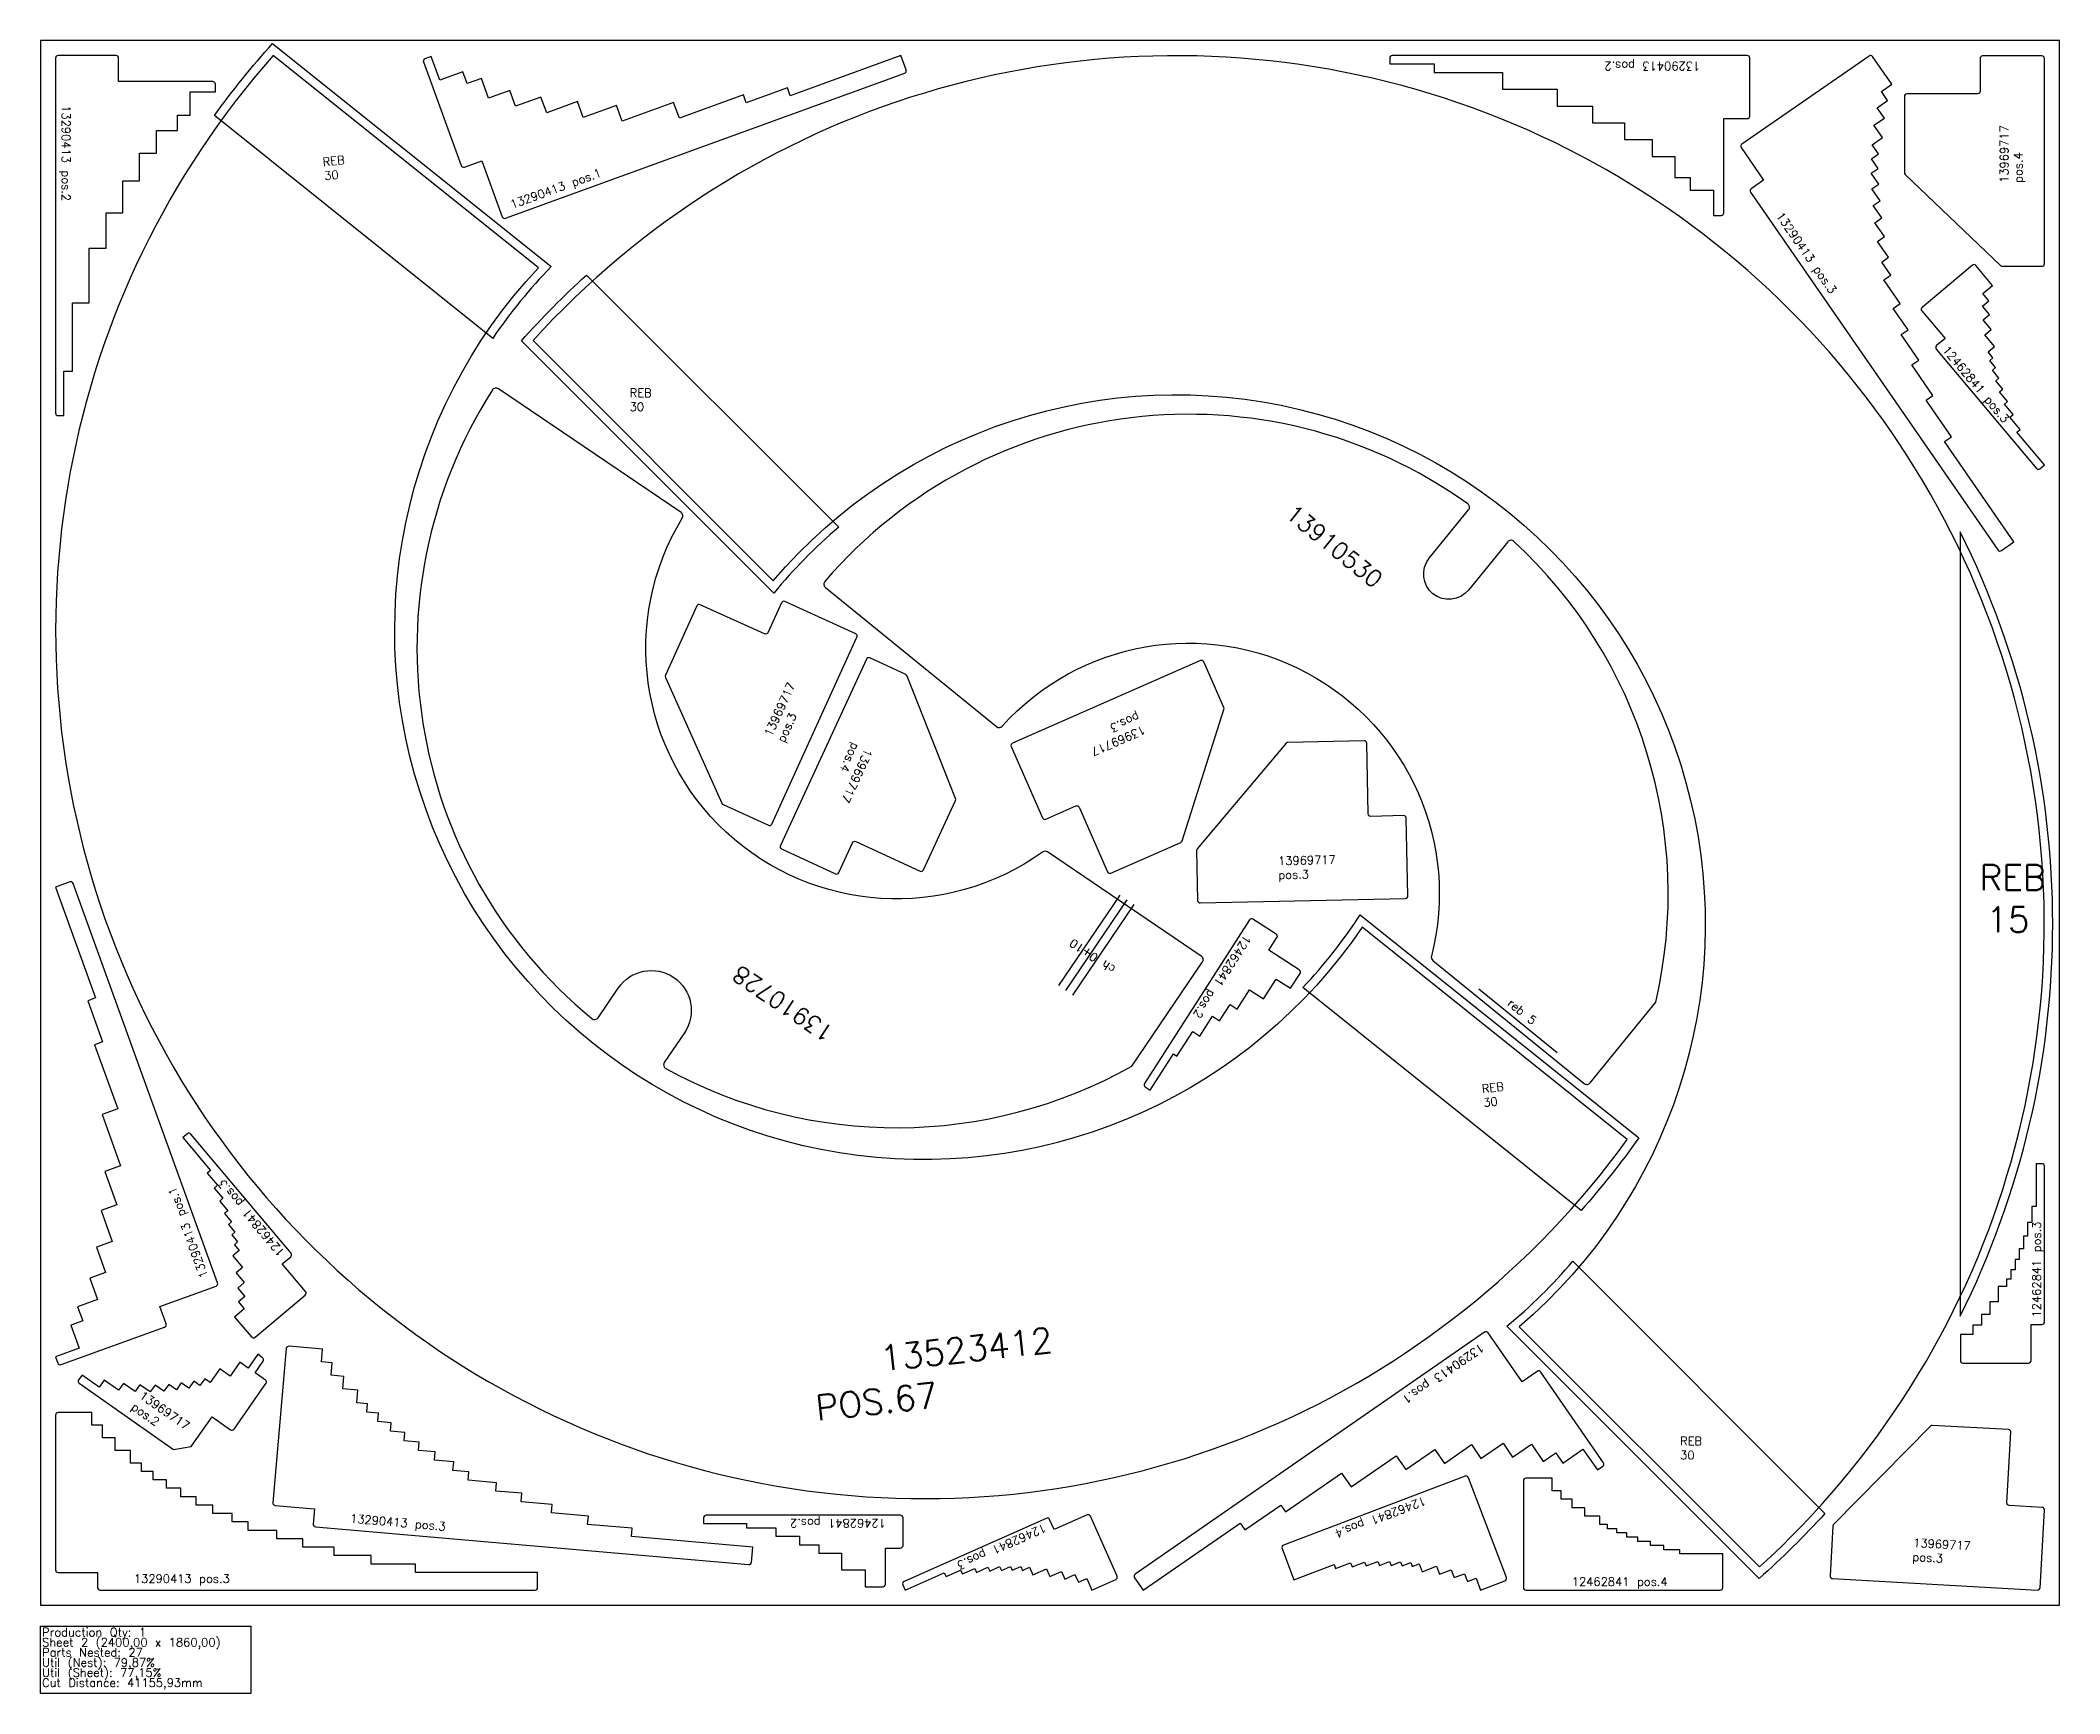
# Model space of a CAD drawing. Header units: millimetres. Extents: x 2520 to 4920, y -105 to 1860.
import ezdxf

# ---------------------------------------------------------------- set-up
doc = ezdxf.new("R2010")
doc.units = ezdxf.units.MM
for name, color, linetype in [('12462841', 7, 'Continuous'), ('13290413', 7, 'Continuous'), ('13523412', 7, 'Continuous'), ('13910530', 7, 'Continuous'), ('13910728', 7, 'Continuous'), ('13969717', 7, 'Continuous'), ('Chanfro', 7, 'Continuous'), ('Rebaixo', 7, 'Continuous'), ('sheet', 24, 'Continuous'), ('Stats', 7, 'Continuous'), ('Texto', 7, 'Continuous')]:
    doc.layers.add(name, color=color, linetype=linetype)
doc.styles.get("Standard").update_dxf_attribs({"font": 'txt.shx'})

msp = doc.modelspace()

# ---------------------------------------------------------------- linework, layer by layer
at = {"color": 3}
msp.add_lwpolyline([(2796.7, 1842, 1.049682), (4406.1, 553.6), (4090.9, 805.9, -1.082918), (3111.9, 1589.6)], format="xyb", close=True, dxfattribs=at)
at = {"color": 1}
for points in [[(3997.5, 71.5, 0.414214), (3995.8, 67.6), (4010, 30.2), (4057.7, 48.3), (4059.4, 43.6), (4077.2, 50.3), (4079, 45.7), (4093.9, 51.3), (4095.7, 46.7), (4109.7, 52), (4111.5, 47.3), (4123.7, 51.9), (4125.4, 47.2), (4136.7, 51.5), (4138.4, 46.8), (4148.7, 50.7), (4150.5, 46), (4158.9, 49.2), (4162.5, 39.9), (4179.3, 46.3), (4182.8, 36.9), (4196.9, 42.2), (4200.4, 32.9), (4212.6, 37.5), (4216.1, 28.2), (4226.4, 32.1), (4231.7, 18), (4260.7, 29, 0.414214), (4262.4, 32.9), (4217.4, 151.6, 0.414214), (4213.5, 153.4)], [(4516.7, 18, 0.414214), (4519.7, 21), (4519.7, 61), (4468.7, 61), (4468.7, 66), (4449.7, 66), (4449.7, 71), (4433.7, 71), (4433.7, 76), (4418.7, 76), (4418.7, 81), (4405.7, 81), (4405.7, 86), (4393.7, 86), (4393.7, 91), (4382.7, 91), (4382.7, 96), (4373.7, 96), (4373.7, 106), (4355.7, 106), (4355.7, 116), (4340.7, 116), (4340.7, 126), (4327.7, 126), (4327.7, 136), (4316.7, 136), (4316.7, 151), (4285.7, 151, 0.414214), (4282.7, 148), (4282.7, 21, 0.414214), (4285.7, 18)]]:
    msp.add_lwpolyline(points, format="xyb", close=True, dxfattribs=at)
at = {"layer": '12462841', "color": 1}
for points in [[(4892.4, 1351.2, 0.414214), (4896.6, 1350.9), (4902, 1355.4), (4869.2, 1394.4), (4873, 1397.6), (4860.8, 1412.2), (4864.6, 1415.4), (4854.3, 1427.7), (4858.2, 1430.9), (4848.5, 1442.4), (4852.4, 1445.6), (4844, 1455.5), (4847.8, 1458.7), (4840.1, 1467.9), (4843.9, 1471.2), (4836.9, 1479.6), (4840.7, 1482.8), (4834.9, 1489.7), (4842.6, 1496.1), (4831, 1509.9), (4838.7, 1516.3), (4829, 1527.8), (4836.7, 1534.3), (4828.3, 1544.2), (4836, 1550.6), (4828.9, 1559.1), (4840.4, 1568.7), (4820.5, 1592.5, 0.414214), (4816.3, 1592.8), (4756.5, 1542.7, 0.414214), (4756.1, 1538.5), (4783.8, 1505.5), (4773.8, 1497.2, 0.414214), (4773.4, 1492.9)], [(3957, 814.7), (3832.2, 620.3, 0.414214), (3833.1, 616.2), (3839, 612.4), (3866.6, 655.3), (3870.8, 652.6), (3889.7, 682), (3898.1, 676.6), (3913.2, 700.2), (3921.6, 694.8), (3934.1, 714.1), (3942.5, 708.7), (3957.1, 731.5), (3973.9, 720.7), (3989, 744.2), (4005.9, 733.4), (4017.2, 751.1, 0.414214), (4016.3, 755.2), (3980.1, 778.5), (3989.8, 793.6, 0.414214), (3988.9, 797.7), (3961.2, 815.6, 0.414214)], [(2699, 560.1, 0.414214), (2694.7, 560.5), (2689.4, 556), (2722.1, 516.9), (2718.3, 513.7), (2730.5, 499.2), (2726.7, 495.9), (2737, 483.7), (2733.2, 480.5), (2742.8, 469), (2739, 465.8), (2747.3, 455.8), (2743.5, 452.6), (2751.2, 443.4), (2747.4, 440.2), (2754.4, 431.8), (2750.6, 428.5), (2756.4, 421.7), (2748.7, 415.2), (2760.3, 401.4), (2752.7, 395), (2762.3, 383.5), (2754.6, 377.1), (2763, 367.1), (2755.3, 360.7), (2762.4, 352.3), (2750.9, 342.6), (2770.8, 318.9, 0.414214), (2775.1, 318.5), (2834.8, 368.7, 0.414214), (2835.2, 372.9), (2807.5, 405.8), (2817.5, 414.2, 0.414214), (2817.9, 418.4)], [(4902, 521.8, 0.414214), (4899, 524.8), (4892, 524.8), (4892, 473.8), (4887, 473.8), (4887, 454.8), (4882, 454.8), (4882, 438.8), (4877, 438.8), (4877, 423.8), (4872, 423.8), (4872, 410.8), (4867, 410.8), (4867, 398.8), (4862, 398.8), (4862, 387.8), (4857, 387.8), (4857, 378.8), (4847, 378.8), (4847, 360.8), (4837, 360.8), (4837, 345.8), (4827, 345.8), (4827, 332.8), (4817, 332.8), (4817, 321.8), (4802, 321.8), (4802, 290.8, 0.414214), (4805, 287.8), (4883, 287.8, 0.414214), (4886, 290.8), (4886, 333.8), (4899, 333.8, 0.414214), (4902, 336.8)], [(3542.3, 107), (3311.3, 107, 0.414214), (3308.3, 104), (3308.3, 97), (3359.3, 97), (3359.3, 92), (3394.3, 92), (3394.3, 82), (3422.3, 82), (3422.3, 72), (3445.3, 72), (3445.3, 62), (3472.3, 62), (3472.3, 42), (3500.3, 42), (3500.3, 22), (3521.3, 22, 0.414214), (3524.3, 25), (3524.3, 68), (3542.3, 68, 0.414214), (3545.3, 71), (3545.3, 104, 0.414214)], [(3546.5, 28.4, 0.414214), (3545, 24.4), (3547.8, 18), (3594.4, 38.7), (3596.5, 34.1), (3613.8, 41.8), (3615.9, 37.2), (3630.5, 43.7), (3632.5, 39.1), (3646.2, 45.2), (3648.3, 40.7), (3660.1, 45.9), (3662.2, 41.3), (3673.1, 46.2), (3675.2, 41.6), (3685.2, 46.1), (3687.2, 41.5), (3695.5, 45.2), (3699.5, 36), (3716, 43.3), (3720, 34.2), (3733.7, 40.3), (3737.8, 31.1), (3749.7, 36.4), (3753.7, 27.3), (3763.8, 31.7), (3769.9, 18), (3798.2, 30.6, 0.414214), (3799.7, 34.5), (3768.1, 105.8, 0.414214), (3764.2, 107.4), (3724.9, 89.9), (3719.6, 101.8, 0.414214), (3715.6, 103.3)]]:
    msp.add_lwpolyline(points, format="xyb", close=True, dxfattribs=at)
at = {"layer": '13290413', "color": 1}
for points in [[(2538, 1839), (2538, 1417, 0.414214), (2541, 1414), (2548, 1414), (2548, 1467), (2558, 1467), (2558, 1548), (2578, 1548), (2578, 1613), (2598, 1613), (2598, 1655), (2618, 1655), (2618, 1693), (2638, 1693), (2638, 1726), (2658, 1726), (2658, 1753), (2683, 1753), (2683, 1771), (2698, 1771), (2698, 1799), (2728, 1799), (2728, 1808, 0.414214), (2725, 1811), (2613, 1811), (2613, 1839, 0.414214), (2610, 1842), (2541, 1842, 0.414214)], [(3068.9, 1650.3, 0.414214), (3072.7, 1648.5), (3547.3, 1821.2, 0.414214), (3549, 1825.1), (3542.9, 1842), (3411.3, 1794.1), (3407.9, 1803.5), (3359, 1785.7), (3355.6, 1795.1), (3279.5, 1767.4), (3272.7, 1786.2), (3211.6, 1764), (3204.8, 1782.8), (3165.3, 1768.4), (3158.4, 1787.2), (3121.8, 1773.9), (3115, 1792.7), (3084.9, 1781.7), (3078, 1800.5), (3052.7, 1791.3), (3044.1, 1814.8), (3027.2, 1808.6), (3022.1, 1822.7), (2994.8, 1812.8), (2984.6, 1841), (2977.1, 1838.2, 0.414214), (2975.3, 1834.4), (3020.1, 1711.3, 0.414214), (3023.9, 1709.5), (3044.6, 1717)], [(4548.8, 1842), (4126.8, 1842, 0.414214), (4123.8, 1839), (4123.8, 1832), (4176.8, 1832), (4176.8, 1822), (4257.8, 1822), (4257.8, 1802), (4322.8, 1802), (4322.8, 1782), (4364.8, 1782), (4364.8, 1762), (4402.8, 1762), (4402.8, 1742), (4435.8, 1742), (4435.8, 1722), (4462.8, 1722), (4462.8, 1697), (4480.8, 1697), (4480.8, 1682), (4508.8, 1682), (4508.8, 1652), (4517.8, 1652, 0.414214), (4520.8, 1655), (4520.8, 1767), (4548.8, 1767, 0.414214), (4551.8, 1770), (4551.8, 1839, 0.414214)], [(4568.1, 1694), (4553.3, 1683.7, 0.414214), (4552.6, 1679.5), (4846.6, 1254.3, 0.414214), (4850.8, 1253.6), (4865.6, 1263.8), (4783.1, 1383.1), (4791.4, 1388.7), (4761.2, 1432.3), (4769.4, 1438), (4744.4, 1474.2), (4752.6, 1479.9), (4731.6, 1510.3), (4739.8, 1516), (4722.2, 1541.5), (4730.4, 1547.2), (4711.1, 1575.2), (4719.3, 1580.9), (4708.5, 1596.5), (4716.7, 1602.2), (4703.6, 1621.1), (4711.9, 1626.8), (4700.5, 1643.2), (4708.7, 1648.9), (4698.5, 1663.7), (4706.7, 1669.4), (4697, 1683.4), (4705.2, 1689.1), (4696.1, 1702.2), (4704.4, 1707.9), (4696.4, 1719.4), (4704.6, 1725.1), (4697.2, 1735.8), (4709.6, 1744.4), (4699.3, 1759.2), (4711.7, 1767.7), (4703.1, 1780), (4715.5, 1788.6), (4708.1, 1799.2), (4720.4, 1807.8), (4697.7, 1840.7, 0.414214), (4693.5, 1841.4), (4542.2, 1736.8, 0.414214), (4541.4, 1732.6)], [(2728.8, 379.3, 0.414214), (2730.6, 383.1), (2558.8, 858, 0.414214), (2554.9, 859.8), (2538, 853.7), (2585.6, 722), (2576.2, 718.6), (2593.9, 669.7), (2584.5, 666.3), (2612.1, 590.2), (2593.3, 583.3), (2615.4, 522.2), (2596.6, 515.4), (2610.9, 475.9), (2592.1, 469.1), (2605.4, 432.4), (2586.6, 425.6), (2597.4, 395.6), (2578.6, 388.7), (2587.8, 363.4), (2564.3, 354.9), (2570.4, 337.9), (2556.3, 332.8), (2566.2, 305.6), (2538, 295.3), (2540.7, 287.8, 0.414214), (2544.6, 286), (2667.7, 330.6, 0.414214), (2669.5, 334.4), (2662.1, 355.1)], [(4240.6, 323.8, 0.414214), (4236.4, 324.6), (3821.3, 37, 0.414214), (3820.6, 32.8), (3830.8, 18), (3945.9, 97.7), (3951.6, 89.5), (3994.3, 119.1), (4000, 110.9), (4066.6, 157), (4078, 140.6), (4131.4, 177.6), (4142.8, 161.2), (4177.4, 185.1), (4188.7, 168.6), (4220.8, 190.9), (4232.2, 174.4), (4258.5, 192.6), (4269.9, 176.2), (4292.1, 191.6), (4306.3, 171), (4321.1, 181.3), (4329.7, 168.9), (4353.5, 185.4), (4370.6, 160.8), (4377.2, 165.3, 0.414214), (4377.9, 169.5), (4303.3, 277.2, 0.414214), (4299.1, 278), (4281.1, 265.4)], [(2845.8, 114.5), (2844.2, 96.6, 0.414214), (2847, 93.3), (3362, 48.3, 0.414214), (3365.2, 51), (3366.8, 68.9), (3222.4, 81.6), (3223.2, 91.5), (3170.4, 96.1), (3171.3, 106.1), (3127.5, 109.9), (3128.3, 119.9), (3091.5, 123.1), (3092.4, 133.1), (3061.5, 135.8), (3062.3, 145.7), (3028.5, 148.7), (3029.3, 158.7), (3010.4, 160.3), (3011.3, 170.3), (2988.4, 172.3), (2989.2, 182.3), (2969.3, 184), (2970.2, 194), (2952.3, 195.5), (2953.1, 205.5), (2936.2, 207), (2937.1, 216.9), (2921.1, 218.3), (2922, 228.3), (2908.1, 229.5), (2908.9, 239.5), (2896, 240.6), (2897.3, 255.5), (2879.4, 257.1), (2880.7, 272.1), (2865.7, 273.4), (2867, 288.3), (2854.1, 289.4), (2855.4, 304.4), (2815.5, 307.9, 0.414214), (2812.3, 305.1), (2796.2, 121.8, 0.414214), (2799, 118.6)], [(2588, 39), (2588, 21, 0.414214), (2591, 18), (3108, 18, 0.414214), (3111, 21), (3111, 39), (2966, 39), (2966, 49), (2913, 49), (2913, 59), (2869, 59), (2869, 69), (2832, 69), (2832, 79), (2801, 79), (2801, 89), (2767, 89), (2767, 99), (2748, 99), (2748, 109), (2725, 109), (2725, 119), (2705, 119), (2705, 129), (2687, 129), (2687, 139), (2670, 139), (2670, 149), (2654, 149), (2654, 159), (2640, 159), (2640, 169), (2627, 169), (2627, 184), (2609, 184), (2609, 199), (2594, 199), (2594, 214), (2581, 214), (2581, 229), (2541, 229, 0.414214), (2538, 226), (2538, 42, 0.414214), (2541, 39)]]:
    msp.add_lwpolyline(points, format="xyb", close=True, dxfattribs=at)
at = {"layer": '13523412', "color": 4}
msp.add_lwpolyline([(3105.6, 1503.3), (3391.1, 1217.8, -1.082918), (4277.8, 331.1), (4563.3, 45.6, 1.049682)], format="xyb", close=True, dxfattribs=at)
at = {"layer": '13910530', "color": 1}
msp.add_lwpolyline([(4217.3, 1206.7, -0.999989), (4170.8, 1244.5), (4217.5, 1301.9, 0.432488), (4216.5, 1309.1, 0.388513), (3452.4, 1217, 0.422012), (3453, 1209.9), (3656.4, 1044.4, 0.399781), (3663.2, 1044.9, -0.783973), (4173.4, 771.7, 0.292513), (4175.1, 766.5), (4355, 620.1, 0.414214), (4362, 620.9), (4440, 716.7, 0.269712), (4271.3, 1264.5, 0.432488), (4264, 1264)], format="xyb", close=True, dxfattribs=at)
at = {"layer": '13910728', "color": 1}
msp.add_lwpolyline([(3064.4, 1445.9, 0.422012), (3057.3, 1444.5, 0.3796), (3175.6, 697.3, 0.441739), (3183, 698.4), (3206.8, 733.6, -0.999995), (3285.5, 680.3), (3261.6, 645.1, 0.441739), (3263.4, 637.9, 0.259283), (3817.3, 640.9), (3901.1, 764.7, 0.414214), (3899.8, 771.7), (3717, 895.4, 0.313978), (3711.2, 895.3, -0.816212), (3282.9, 1292.2, 0.399781), (3281.5, 1298.9)], format="xyb", close=True, dxfattribs=at)
at = {"layer": '13969717', "color": 1}
for points in [[(4902, 1594.5), (4902, 1838.5, 0.414214), (4899, 1841.5), (4828.5, 1841.5, 0.414214), (4825.5, 1838.5), (4825.5, 1799.5, -0.414214), (4822.5, 1796.5), (4738.5, 1796.5, 0.414214), (4735.5, 1793.5), (4735.5, 1702.8, 0.204693), (4736.4, 1700.6), (4849.6, 1592.3, 0.193144), (4851.7, 1591.5), (4899, 1591.5, 0.414214)], [(3389.4, 928.6), (3490.6, 1150.7, 0.414214), (3489.1, 1154.6), (3404.9, 1193, 0.414214), (3400.9, 1191.5), (3384.7, 1156, -0.414214), (3380.8, 1154.5), (3304.3, 1189.3, 0.414214), (3300.4, 1187.8), (3262.8, 1105.4, 0.215533), (3262.8, 1102.9), (3329.9, 953.2, 0.182397), (3331.4, 951.7), (3385.4, 927.1, 0.414214)], [(3501.7, 1124.5), (3399.6, 902.9, 0.414214), (3401, 898.9), (3465.1, 869.4, 0.414214), (3469.1, 870.9), (3485.4, 906.3, -0.414214), (3489.4, 907.8), (3565.6, 872.6, 0.414214), (3569.6, 874.1), (3607.6, 956.5, 0.204693), (3607.7, 958.8), (3550.2, 1104.5, 0.193144), (3548.6, 1106.2), (3505.7, 1126, 0.414214)], [(3898.7, 1122.8), (3675.4, 1024.6, 0.414214), (3673.9, 1020.6), (3711.1, 936, 0.414214), (3715.1, 934.4), (3750.8, 950.1, -0.414214), (3754.7, 948.6), (3788.5, 871.7, 0.414214), (3792.5, 870.2), (3875.5, 906.7, 0.215533), (3877.1, 908.5), (3926.7, 1064.8, 0.182397), (3926.6, 1067), (3902.7, 1121.3, 0.414214)], [(3898.6, 834.8), (4142.5, 840.1, 0.414214), (4145.5, 843.2), (4143.4, 935.6, 0.414214), (4140.4, 938.6), (4101.4, 937.7, -0.414214), (4098.3, 940.6), (4096.5, 1024.6, 0.414214), (4093.4, 1027.6), (4002.8, 1025.6, 0.215533), (4000.6, 1024.5), (3894.9, 899, 0.182397), (3894.2, 897.1), (3895.5, 837.7, 0.414214)], [(2569.5, 273.7), (2565.4, 268, 0.414214), (2566.2, 263.8), (2678.4, 185.2), (2699.3, 188.9), (2724, 224.1), (2746.1, 208.7, 0.414214), (2750.2, 209.4), (2788.1, 263.5, 0.414214), (2787.4, 267.6), (2775.1, 276.2), (2784.8, 290.2, 0.414214), (2784.1, 294.3), (2778.4, 298.4), (2766.9, 282), (2757.1, 288.9), (2745.6, 272.5), (2733.3, 281.1), (2721.8, 264.7), (2715.3, 269.3), (2709.5, 261.1), (2702.2, 266.3), (2696.4, 258.1), (2687.4, 264.4), (2681.7, 256.2), (2672.7, 262.5), (2666.9, 254.3), (2656.3, 261.8), (2650.6, 253.6), (2638.3, 262.2), (2632.5, 254), (2618.6, 263.7), (2612.9, 255.5), (2595.7, 267.6), (2589.9, 259.4)], [(4650, 31.7), (4893.6, 18, 0.414214), (4896.8, 20.9), (4902, 113.2, 0.414214), (4899.1, 116.4), (4860.2, 118.6, -0.414214), (4857.4, 121.7), (4862.1, 205.6, 0.414214), (4859.2, 208.8), (4768.7, 213.8, 0.215533), (4766.4, 212.9), (4651.4, 96.1, 0.182397), (4650.5, 94.1), (4647.2, 34.8, 0.414214)]]:
    msp.add_lwpolyline(points, format="xyb", close=True, dxfattribs=at)
at = {"layer": 'Chanfro', "color": 1}
for p, q in [((3730.6, 736.5), (3803.5, 844.1)), ((3738.9, 730.9), (3811.7, 838.5)), ((3747.1, 725.3), (3820, 832.9))]:
    msp.add_line(p, q, dxfattribs=at)
at = {"layer": 'Rebaixo', "color": 1}
msp.add_line((4229.8, 732.7), (4322.9, 656.9), dxfattribs=at)
at = {"layer": 'Rebaixo', "color": 3}
for points in [[(2726.9, 1770.8, -0.02641), (2796, 1856.3), (3127.1, 1591.1, 0.044516), (3057.6, 1505.8)], [(4020.6, 734.2, 0.044516), (4088.6, 820.6), (4419.7, 555.4, -0.02641), (4351.3, 469.2)]]:
    msp.add_lwpolyline(points, format="xyb", close=True, dxfattribs=at)
at = {"layer": 'Rebaixo', "color": 4}
for points in [[(3468.9, 1281.5, 0.044516), (3391.8, 1203), (3091.8, 1503, -0.02641), (3169.2, 1581.1)], [(4801.8, 1275.8), (4801.8, 343.8, 0.23606)], [(4641.1, 109.2, -0.02641), (4563, 31.8), (4263, 331.8, 0.044516), (4341.5, 408.9)]]:
    msp.add_lwpolyline(points, format="xyb", close=True, dxfattribs=at)
at = {"layer": 'sheet', "color": 7}
msp.add_lwpolyline([(2520, 0), (4920, 0), (4920, 1860), (2520, 1860)], close=True, dxfattribs=at)
at = {"layer": 'Stats', "color": 151}
msp.add_lwpolyline([(2520, -25), (2770, -25), (2770, -105), (2520, -105), (2520, -25)], close=True, dxfattribs=at)

# ---------------------------------------------------------------- texts
at = {"layer": 'Chanfro', "color": 1, "insert": (3742, 784.6), "char_height": 10, "width": 141.629, "attachment_point": 3, "rotation": 145.9025}
msp.add_mtext('ch 0+10', dxfattribs=at)
at = {"layer": 'Rebaixo', "color": 3, "char_height": 10, "rotation": 6.2961}
for insert, attachment_point in [((2855, 1720.3), 1), ((4235.6, 592.3), 7)]:
    msp.add_mtext_dynamic_manual_height_columns('REB\\P30', width=77.304, gutter_width=12.5, heights=[0], dxfattribs=dict(at, insert=insert, attachment_point=attachment_point))
at = {"layer": 'Rebaixo', "color": 4}
for s, width, insert, char_height, attachment_point in [('REB\\P30', 77.304, (3220.4, 1446.1), 10, 1), ('REB\\P{\\W0.297611; }15', 57.857, (4824.9, 880), 30, 1), ('REB\\P30', 77.304, (4468.9, 173.5), 10, 7)]:
    msp.add_mtext_dynamic_manual_height_columns(s, width=width, gutter_width=12.5, heights=[0], dxfattribs=dict(at, insert=insert, char_height=char_height, attachment_point=attachment_point))
at = {"layer": 'Rebaixo', "color": 1, "insert": (4269.2, 721.7), "char_height": 10, "width": 59.69, "attachment_point": 1, "rotation": 320.8545}
msp.add_mtext('reb 5', dxfattribs=at)
at = {"layer": 'Stats', "color": 60}
for s, p in [('Sheet 2 (2400,00 x 1860,00)', (2522, -49)), ('Production Qty: 1', (2522, -37)), ('Parts Nested: 27', (2522, -61)), ('Util (Nest): 79,87%', (2522, -73)), ('Cut Distance: 41155,93mm', (2522, -97)), ('Util (Sheet): 77,15%', (2522, -85))]:
    msp.add_text(s, height=10, dxfattribs=at).set_placement(p)
at = {"layer": 'Texto', "color": 1, "attachment_point": 1}
for s, insert, char_height, width, rotation in [('13290413 pos.2', (4492.8, 1824.4), 10, 241.207, 180), ('13290413 pos.2', (2555.6, 1782.9), 10, 241.207, 270), ('13969717\\Ppos.4', (4849.1, 1690.6), 10, 75.614, 90), ('13290413 pos.1', (3077.2, 1669.1), 10, 241.207, 20), ('13290413 pos.3', (4590.8, 1657.2), 10, 241.207, 304.664), ('\\pt90;12462841 pos.3', (4787.8, 1498.2), 10, 161.025, 310), ('13910530', (4011, 1309.9), 20, 581.497, 320.8545), ('13969717\\Ppos.3', (3379.9, 1035.7), 10, 75.614, 65.509), ('13969717\\Ppos.3', (3834.5, 1036.6), 10, 75.614, 203.75), ('13969717\\Ppos.4', (3509.5, 1015), 10, 75.614, 245.2587), ('13969717\\Ppos.3', (3990.9, 889.8), 10, 75.614, 1.25), ('12462841 pos.2', (3959.8, 792.3), 10, 161.025, 237.2915), ('13910728', (3453.9, 668.1), 20, 245.736, 145.9025), ('\\pt90;12462841 pos.3', (2803.5, 413.2), 10, 161.025, 130), ('13290413 pos.1', (2710, 387.7), 10, 241.207, 109.8954), ('\\pt90;12462841 pos.3', (4887.6, 342.1), 10, 161.025, 90), ('13290413 pos.1', (4237.3, 303.5), 10, 241.207, 214.7112), ('13969717\\Ppos.2', (2642.5, 255.3), 10, 75.614, 325), ('\\pt90;12462841 pos.4', (4167.9, 119.9), 10, 161.025, 200.7679), ('13290413 pos.3', (2888.6, 108.5), 10, 241.207, 355), ('12462841 pos.2', (3524.9, 92.5), 10, 161.025, 180), ('\\pt90;12462841 pos.3', (3716.7, 88.1), 10, 161.025, 203.9101), ('13969717\\Ppos.3', (4746.3, 79.4), 10, 75.614, 356.794)]:
    msp.add_mtext(s, dxfattribs=dict(at, insert=insert, char_height=char_height, width=width, rotation=rotation))
at = {"layer": 'Texto', "color": 3, "insert": (3434.5, 298.9), "char_height": 30, "width": 410.445, "attachment_point": 1, "rotation": 6.3221}
msp.add_mtext('{\\W3.093234; }13523412 POS.67', dxfattribs=at)
at = {"layer": 'Texto', "color": 1, "char_height": 10, "attachment_point": 1}
for s, insert, width in [('13290413 pos.3', (2631.2, 36.7), 241.207), ('\\pt90;12462841 pos.4', (4340.2, 33.1), 161.025)]:
    msp.add_mtext(s, dxfattribs=dict(at, insert=insert, width=width))

doc.saveas('drawing.dxf')
